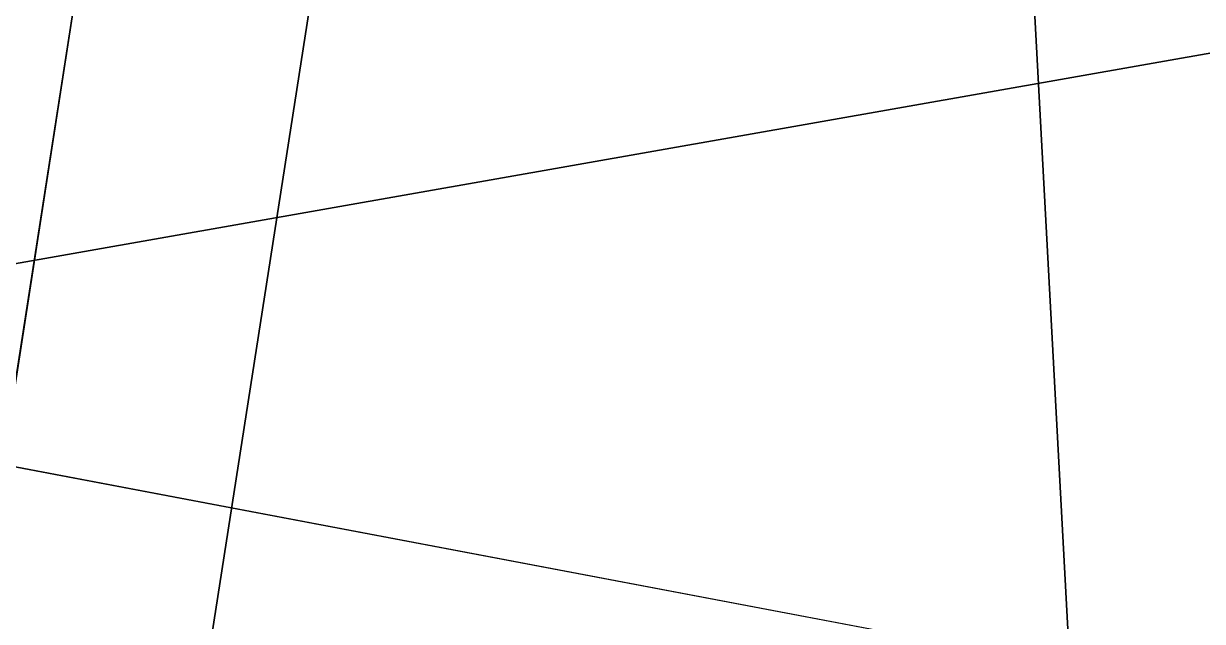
# Model space of a CAD drawing. Header units: metres. Extents: x 503497 to 504361, y 6966567 to 6966857.
# Drawn here: x 504124.366 to 504124.4906, y 6966696.1812 to 6966696.2443 of the extents above; entities that cross this region are included whole.
import ezdxf

# ---------------------------------------------------------------- set-up
doc = ezdxf.new("R2010")
doc.units = ezdxf.units.M

msp = doc.modelspace()

# ---------------------------------------------------------------- linework, layer by layer
at = {"layer": 'SHADOW_APPROVED_20260114T072400'}
for points in [[(504158.2689, 6966700.4901), (504156.6455, 6966690.0834), (504078.2696, 6966704.9282), (504079.893, 6966715.3349), (504158.2689, 6966700.4901)], [(504156.6455, 6966690.0834), (504137.1539, 6966693.1239), (504058.778, 6966707.9687), (504078.2696, 6966704.9282), (504156.6455, 6966690.0834)]]:
    msp.add_lwpolyline(points, close=True, dxfattribs=at)
at = {"layer": 'SHADOW_APPROVED_20260314T074000'}
for points in [[(504154.0443, 6966707.0275), (504153.1492, 6966701.2887), (504057.6347, 6966684.4655), (504058.5298, 6966690.2043), (504154.0443, 6966707.0275)], [(504153.1492, 6966701.2887), (504158.2689, 6966700.4901), (504062.7544, 6966683.6669), (504057.6347, 6966684.4655), (504153.1492, 6966701.2887)]]:
    msp.add_lwpolyline(points, close=True, dxfattribs=at)
at = {"layer": 'SHADOW_APPROVED_20260621T120000'}
for points in [[(504124.1841, 6966701.6081), (504124.6865, 6966701.7525), (504127.3075, 6966653.0797), (504126.8051, 6966652.9353), (504124.1841, 6966701.6081)], [(504123.6735, 6966701.1907), (504124.1841, 6966701.6081), (504126.8051, 6966652.9353), (504126.2945, 6966652.5179), (504123.6735, 6966701.1907)]]:
    msp.add_lwpolyline(points, close=True, dxfattribs=at)
at = {"layer": 'SHADOW_APPROVED_20261221T090000'}
for points in [[(504106.9225, 6966712.3823), (504110.9881, 6966711.7481), (504110.808, 6966710.5936), (504121.1143, 6966708.986), (504120.2192, 6966703.2472), (504125.3389, 6966702.4486), (504123.7155, 6966692.0419), (504104.2239, 6966695.0824), (504106.9225, 6966712.3823)], [(504158.2689, 6966700.4901), (504156.6455, 6966690.0834), (504123.7155, 6966692.0419), (504125.3389, 6966702.4486), (504158.2689, 6966700.4901)]]:
    msp.add_lwpolyline(points, close=True, dxfattribs=at)
at = {"layer": 'SHADOW_COMPARATOR_RL48_20260621T120000'}
for points in [[(504124.1841, 6966701.6081), (504124.6865, 6966701.7525), (504126.3208, 6966671.4027), (504125.8184, 6966671.2583), (504124.1841, 6966701.6081)], [(504123.6735, 6966701.1907), (504124.1841, 6966701.6081), (504125.8184, 6966671.2583), (504125.3078, 6966670.8409), (504123.6735, 6966701.1907)]]:
    msp.add_lwpolyline(points, close=True, dxfattribs=at)
at = {"layer": 'SHADOW_COMPARATOR_RL48_20261221T120000'}
msp.add_lwpolyline([(504168.7414, 6966681.4706), (504126.0606, 6966688.1283), (504127.0393, 6966694.4024), (504124.1783, 6966694.8487), (504124.8125, 6966698.9143), (504125.0905, 6966699.4879), (504125.6011, 6966699.9053), (504126.1035, 6966700.0497), (504127.8849, 6966699.8233), (504128.0519, 6966700.894), (504127.2734, 6966701.0669), (504126.8388, 6966701.3575), (504126.4795, 6966701.9105), (504126.3853, 6966702.4051), (504127.3524, 6966708.7153), (504129.2263, 6966708.423), (504129.7744, 6966711.9365), (504142.2724, 6966709.987), (504142.2724, 6966709.987), (504142.1889, 6966709.4516), (504145.6021, 6966708.9192), (504145.9831, 6966711.3619), (504154.5996, 6966710.0178)], dxfattribs=at)
msp.add_lwpolyline([(504122.7613, 6966696.5515), (504123.3955, 6966700.6171), (504124.8125, 6966698.9143), (504124.1783, 6966694.8487), (504122.7613, 6966696.5515)], close=True, dxfattribs=at)

doc.saveas('drawing.dxf')
